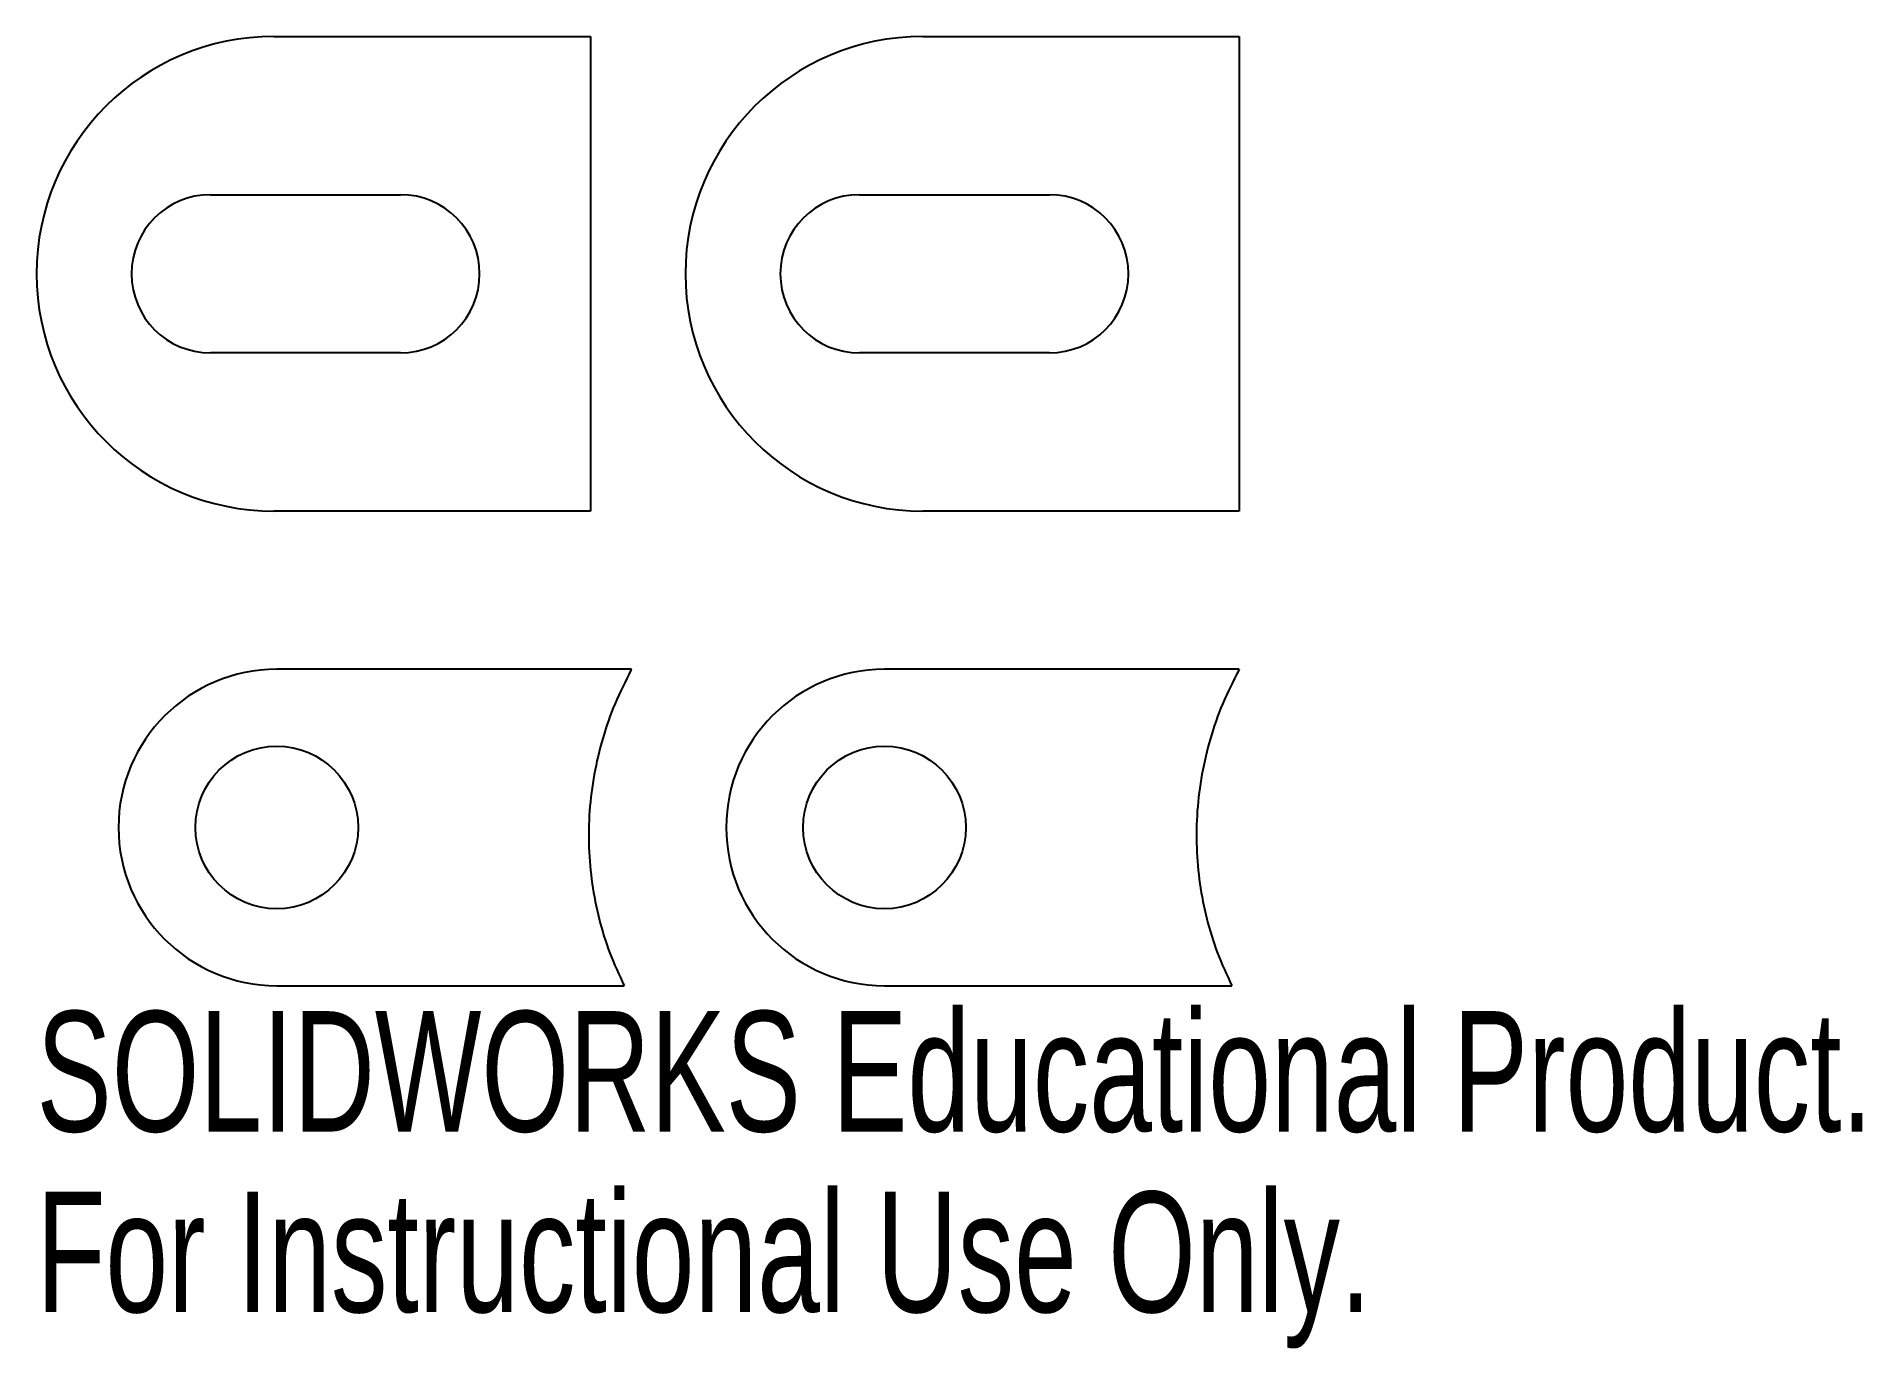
# Paper-space layout '_Top' of a CAD drawing. Header units: inches. Extents: x -18 to -15.12, y -12.18 to -10.11.
import ezdxf

# ---------------------------------------------------------------- set-up
doc = ezdxf.new("R2010")
doc.units = ezdxf.units.IN
doc.header["$MEASUREMENT"] = 0
doc.styles.add('SLDTEXTSTYLE0', font='TXT', dxfattribs={"width": 0.7})

psp = doc.layouts.new('_Top')

# ---------------------------------------------------------------- linework, layer by layer
at = {"color": 7, "linetype": 'Continuous', "lineweight": 25}
for p, q in [((-17.6296, -10.1111), (-17.1296, -10.1111)), ((-17.1296, -10.1111), (-17.1296, -10.8611)), ((-16.6046, -10.1111), (-16.1046, -10.1111)), ((-16.1046, -10.1111), (-16.1046, -10.8611)), ((-17.7296, -10.3611), (-17.4296, -10.3611)), ((-16.7046, -10.3611), (-16.4046, -10.3611)), ((-17.4296, -10.6111), (-17.7296, -10.6111)), ((-16.4046, -10.6111), (-16.7046, -10.6111)), ((-17.1296, -10.8611), (-17.6296, -10.8611)), ((-16.1046, -10.8611), (-16.6046, -10.8611)), ((-17.0646, -11.1111), (-17.6251, -11.1111)), ((-17.0648, -11.1111), (-17.0655, -11.1127)), ((-17.0655, -11.1127), (-17.0646, -11.1111)), ((-16.1046, -11.1111), (-16.6651, -11.1111)), ((-16.1048, -11.1111), (-16.1055, -11.1127)), ((-16.1055, -11.1127), (-16.1046, -11.1111)), ((-17.6251, -11.6111), (-17.0764, -11.6111)), ((-16.6651, -11.6111), (-16.1164, -11.6111))]:
    psp.add_line(p, q, dxfattribs=at)
for centre in [(-17.6251, -11.3611), (-16.6651, -11.3611)]:
    psp.add_circle(centre, 0.1285, dxfattribs=at)
for centre, radius, start, end in [((-17.6296, -10.4861), 0.375, 90, 270), ((-16.6046, -10.4861), 0.375, 90, 270), ((-17.7296, -10.4861), 0.125, 90, 270), ((-17.4296, -10.4861), 0.125, 270, 90), ((-16.7046, -10.4861), 0.125, 90, 270), ((-16.4046, -10.4861), 0.125, 270, 90), ((-17.6251, -11.3611), 0.25, 90, 270), ((-16.6651, -11.3611), 0.25, 90, 270)]:
    psp.add_arc(centre, radius, start, end, dxfattribs=at)
for points in [[(-17.0655, -11.1127), (-17.0743, -11.1301), (-17.0919, -11.1648), (-17.111, -11.2201), (-17.1246, -11.277), (-17.1319, -11.3349), (-17.1329, -11.3928), (-17.1278, -11.45), (-17.1167, -11.5057), (-17.1002, -11.5599), (-17.0843, -11.5941), (-17.0764, -11.6111)], [(-16.1055, -11.1127), (-16.1143, -11.1301), (-16.1319, -11.1648), (-16.151, -11.2201), (-16.1646, -11.277), (-16.1719, -11.3349), (-16.1729, -11.3928), (-16.1678, -11.45), (-16.1567, -11.5057), (-16.1402, -11.5599), (-16.1243, -11.5941), (-16.1164, -11.6111)]]:
    psp.add_open_spline(points, degree=3, knots=[0, 0, 0, 0, 0.112571, 0.225303, 0.337962, 0.450449, 0.56271, 0.672662, 0.78218, 0.89124, 1, 1, 1, 1], dxfattribs=at)

# ---------------------------------------------------------------- texts
at = {"color": 7, "linetype": 'Continuous', "char_height": 0.1903, "attachment_point": 1, "style": 'SLDTEXTSTYLE0'}
for s, insert in [('SOLIDWORKS Educational Product.', (-18.0046, -11.6513)), ('For Instructional Use Only.', (-18.0046, -11.9367))]:
    psp.add_mtext(s, dxfattribs=dict(at, insert=insert))

doc.saveas('drawing.dxf')
